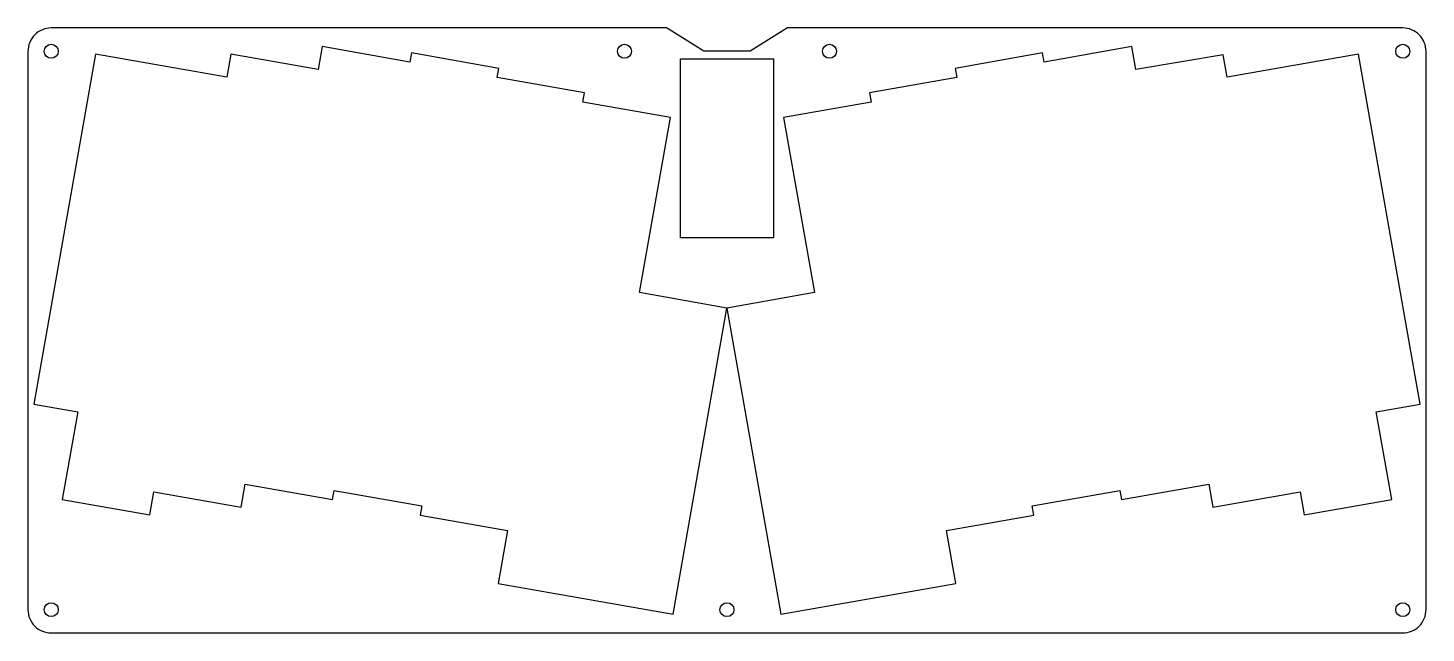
# Model space of a CAD drawing. Header units: inches. Extents: x -150 to 150, y -16 to 114.
import ezdxf

# ---------------------------------------------------------------- set-up
doc = ezdxf.new("R2010")
doc.units = ezdxf.units.IN
doc.header["$MEASUREMENT"] = 0
doc.layers.get('0').update_dxf_attribs({"color": 1})

msp = doc.modelspace()

# ---------------------------------------------------------------- linework, layer by layer
msp.add_lwpolyline([(145.43, 113.89), (13.43, 113.89), (5.43, 108.89), (-4.57, 108.89), (-12.57, 113.89), (-144.57, 113.89, 0.414214), (-149.57, 108.89), (-149.57, -10.8, 0.414214), (-144.57, -15.8), (145.43, -15.8, 0.414214), (150.43, -10.8), (150.43, 108.89, 0.414214)], format="xyb", close=True)
for points in [[(88.14, 104.97), (87.27, 109.89), (68.51, 106.58), (68.16, 108.55), (49.4, 105.24), (49.75, 103.27), (30.99, 99.97), (31.34, 98), (12.58, 94.69), (19.19, 57.17), (0.43, 53.86), (-18.33, 57.17), (-11.71, 94.69), (-30.47, 98), (-30.13, 99.97), (-48.89, 103.27), (-48.54, 105.24), (-67.3, 108.55), (-67.65, 106.58), (-86.41, 109.89), (-87.28, 104.97), (-106.04, 108.27), (-106.9, 103.35), (-135.05, 108.31), (-148.28, 33.27), (-138.9, 31.61), (-142.21, 12.85), (-123.44, 9.55), (-122.58, 14.47), (-103.82, 11.16), (-102.95, 16.09), (-84.19, 12.78), (-83.84, 14.75), (-65.08, 11.44), (-65.43, 9.47), (-46.67, 6.16), (-48.67, -5.19), (-11.15, -11.8), (0.43, 53.86), (12.01, -11.8), (49.53, -5.19), (47.53, 6.16), (66.29, 9.47), (65.94, 11.44), (84.7, 14.75), (85.05, 12.78), (103.81, 16.09), (104.68, 11.16), (123.44, 14.47), (124.31, 9.55), (143.07, 12.85), (139.76, 31.61), (149.14, 33.27), (135.91, 108.31), (107.77, 103.35), (106.93, 108.13)], [(-9.57, 68.89), (-9.57, 107.29), (10.43, 107.29), (10.43, 68.89)]]:
    msp.add_lwpolyline(points, close=True)
for centre in [(-144.57, 108.89), (-21.57, 108.89), (22.43, 108.89), (145.43, 108.89), (-144.57, -10.8), (0.43, -10.8), (145.43, -10.8)]:
    msp.add_circle(centre, 1.5)

doc.saveas('drawing.dxf')
